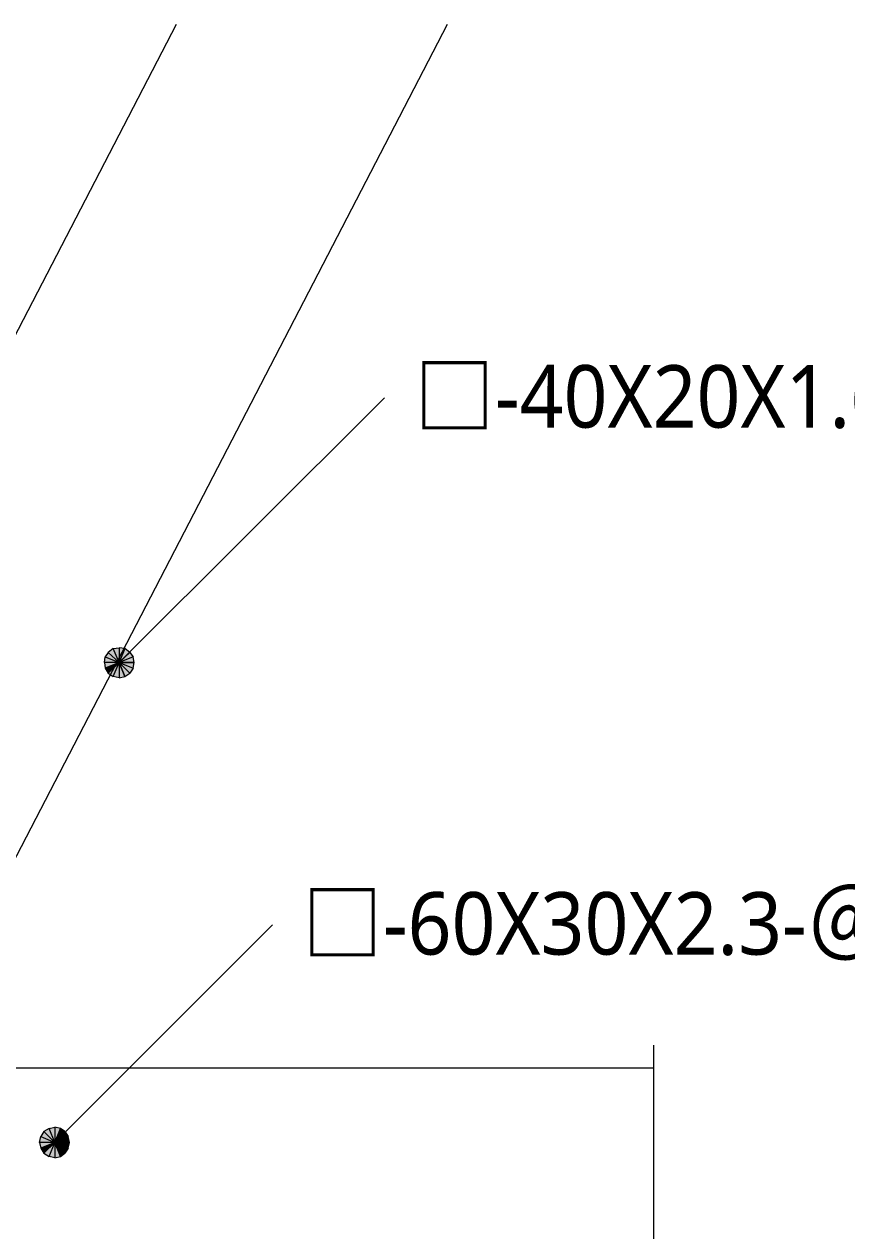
# Model space of a CAD drawing. Header units: millimetres. Extents: x 0 to 420, y 0 to 297.
# Drawn here: x 305.56 to 332.92, y 106.05 to 146.18 of the extents above; entities that cross this region are included whole.
import ezdxf
from ezdxf.enums import TextEntityAlignment as Align

# ---------------------------------------------------------------- set-up
doc = ezdxf.new("R2010")
doc.units = ezdxf.units.MM
doc.styles.add('kst32b', font='NotoSansJP-Variable.ttf')

msp = doc.modelspace()

# ---------------------------------------------------------------- hatches: boundary and pattern name
h = msp.add_hatch(color=7)
h.paths.add_polyline_path([(308.356, 125.285), (308.25, 125.137), (308.716, 124.947), (308.356, 125.285)])
h.paths.add_polyline_path([(308.25, 125.137), (308.716, 124.947), (308.229, 124.947), (308.25, 125.137)])
h.paths.add_polyline_path([(308.716, 124.947), (308.229, 124.947), (308.25, 124.756), (308.716, 124.947)])
h = msp.add_hatch(color=7)
h.paths.add_polyline_path([(308.906, 125.412), (308.716, 125.434), (308.716, 124.947), (308.906, 125.412)])
h.paths.add_polyline_path([(308.716, 125.434), (308.716, 124.947), (308.525, 125.412), (308.716, 125.434)])
h.paths.add_polyline_path([(308.716, 124.947), (308.525, 125.412), (308.356, 125.285), (308.716, 124.947)])
h = msp.add_hatch(color=7)
h.paths.add_polyline_path([(309.224, 124.947), (309.182, 125.137), (308.716, 124.947), (309.224, 124.947)])
h.paths.add_polyline_path([(309.182, 125.137), (308.716, 124.947), (309.076, 125.285), (309.182, 125.137)])
h.paths.add_polyline_path([(308.716, 124.947), (309.076, 125.285), (308.906, 125.412), (308.716, 124.947)])
for points in [[(308.25, 124.756), (308.356, 124.587), (308.716, 124.947), (308.25, 124.756)], [(306.112, 108.797), (306.218, 108.627), (306.578, 108.987), (306.112, 108.797)]]:
    msp.add_hatch(color=7).paths.add_polyline_path(points)
h = msp.add_hatch(color=7)
h.paths.add_polyline_path([(308.356, 124.587), (308.525, 124.481), (308.716, 124.947), (308.356, 124.587)])
h.paths.add_polyline_path([(308.525, 124.481), (308.716, 124.947), (308.716, 124.439), (308.525, 124.481)])
h.paths.add_polyline_path([(308.716, 124.947), (308.716, 124.439), (308.906, 124.481), (308.716, 124.947)])
h = msp.add_hatch(color=7)
h.paths.add_polyline_path([(308.906, 124.481), (309.076, 124.587), (308.716, 124.947), (308.906, 124.481)])
h.paths.add_polyline_path([(309.076, 124.587), (308.716, 124.947), (309.182, 124.756), (309.076, 124.587)])
h.paths.add_polyline_path([(308.716, 124.947), (309.182, 124.756), (309.224, 124.947), (308.716, 124.947)])
h = msp.add_hatch(color=7)
h.paths.add_polyline_path([(306.218, 109.347), (306.112, 109.178), (306.578, 108.987), (306.218, 109.347)])
h.paths.add_polyline_path([(306.112, 109.178), (306.578, 108.987), (306.07, 108.987), (306.112, 109.178)])
h.paths.add_polyline_path([(306.578, 108.987), (306.07, 108.987), (306.112, 108.797), (306.578, 108.987)])
h = msp.add_hatch(color=7)
h.paths.add_polyline_path([(306.769, 109.453), (306.578, 109.495), (306.578, 108.987), (306.769, 109.453)])
h.paths.add_polyline_path([(306.578, 109.495), (306.578, 108.987), (306.387, 109.453), (306.578, 109.495)])
h.paths.add_polyline_path([(306.578, 108.987), (306.387, 109.453), (306.218, 109.347), (306.578, 108.987)])
h = msp.add_hatch(color=7)
h.paths.add_polyline_path([(307.065, 108.987), (307.023, 109.178), (306.578, 108.987), (307.065, 108.987)])
h.paths.add_polyline_path([(307.023, 109.178), (306.578, 108.987), (306.917, 109.347), (307.023, 109.178)])
h.paths.add_polyline_path([(306.578, 108.987), (306.917, 109.347), (306.769, 109.453), (306.578, 108.987)])
h = msp.add_hatch(color=7)
h.paths.add_polyline_path([(306.218, 108.627), (306.387, 108.521), (306.578, 108.987), (306.218, 108.627)])
h.paths.add_polyline_path([(306.387, 108.521), (306.578, 108.987), (306.578, 108.479), (306.387, 108.521)])
h.paths.add_polyline_path([(306.578, 108.987), (306.578, 108.479), (306.769, 108.521), (306.578, 108.987)])
h = msp.add_hatch(color=7)
h.paths.add_polyline_path([(306.769, 108.521), (306.917, 108.627), (306.578, 108.987), (306.769, 108.521)])
h.paths.add_polyline_path([(306.917, 108.627), (306.578, 108.987), (307.023, 108.797), (306.917, 108.627)])
h.paths.add_polyline_path([(306.578, 108.987), (307.023, 108.797), (307.065, 108.987), (306.578, 108.987)])

# ---------------------------------------------------------------- linework, layer by layer
at = {"lineweight": 13}
for points in [[(292.629, 111.464), (310.621, 146.177)], [(301.646, 111.464), (319.638, 146.177)], [(308.716, 124.947), (317.542, 133.752)], [(306.578, 108.987), (313.817, 116.226)], [(326.496, 112.226), (326.496, 75.967)], [(304.334, 111.464), (326.496, 111.464)]]:
    msp.add_lwpolyline(points, dxfattribs=at)
at = {"lineweight": 0}
for points in [[(308.356, 125.285), (308.25, 125.137), (308.716, 124.947)], [(308.716, 124.947), (308.525, 125.412), (308.356, 125.285)], [(308.716, 125.434), (308.716, 124.947), (308.525, 125.412)], [(308.906, 125.412), (308.716, 125.434), (308.716, 124.947)], [(308.716, 124.947), (309.076, 125.285), (308.906, 125.412)], [(309.182, 125.137), (308.716, 124.947), (309.076, 125.285)], [(308.25, 125.137), (308.716, 124.947), (308.229, 124.947)], [(308.716, 124.947), (308.229, 124.947), (308.25, 124.756)], [(308.25, 124.756), (308.356, 124.587), (308.716, 124.947)], [(308.356, 124.587), (308.525, 124.481), (308.716, 124.947)], [(308.525, 124.481), (308.716, 124.947), (308.716, 124.439)], [(309.224, 124.947), (309.182, 125.137), (308.716, 124.947)], [(308.716, 124.947), (308.716, 124.439), (308.906, 124.481)], [(308.906, 124.481), (309.076, 124.587), (308.716, 124.947)], [(309.076, 124.587), (308.716, 124.947), (309.182, 124.756)], [(308.716, 124.947), (309.182, 124.756), (309.224, 124.947)], [(306.112, 109.178), (306.578, 108.987), (306.07, 108.987)], [(306.218, 109.347), (306.112, 109.178), (306.578, 108.987)], [(306.578, 108.987), (306.387, 109.453), (306.218, 109.347)], [(306.578, 109.495), (306.578, 108.987), (306.387, 109.453)], [(306.769, 109.453), (306.578, 109.495), (306.578, 108.987)], [(306.578, 108.987), (306.917, 109.347), (306.769, 109.453)], [(307.023, 109.178), (306.578, 108.987), (306.917, 109.347)], [(307.065, 108.987), (307.023, 109.178), (306.578, 108.987)], [(306.578, 108.987), (306.07, 108.987), (306.112, 108.797)], [(306.112, 108.797), (306.218, 108.627), (306.578, 108.987)], [(306.218, 108.627), (306.387, 108.521), (306.578, 108.987)], [(306.387, 108.521), (306.578, 108.987), (306.578, 108.479)], [(306.578, 108.987), (306.578, 108.479), (306.769, 108.521)], [(306.769, 108.521), (306.917, 108.627), (306.578, 108.987)], [(306.917, 108.627), (306.578, 108.987), (307.023, 108.797)], [(306.578, 108.987), (307.023, 108.797), (307.065, 108.987)]]:
    msp.add_lwpolyline(points, close=True, dxfattribs=at)

# ---------------------------------------------------------------- texts
at = {"style": 'kst32b'}
for s, p, p2 in [('□-40X20X1.6-＠1,500', (318.537, 132.757), (344.526, 132.757)), ('□-60X30X2.3-＠1,500', (314.812, 115.231), (340.801, 115.231))]:
    msp.add_text(s, height=2.07913, dxfattribs=at).set_placement(p, p2, align=Align.FIT)

doc.saveas('drawing.dxf')
